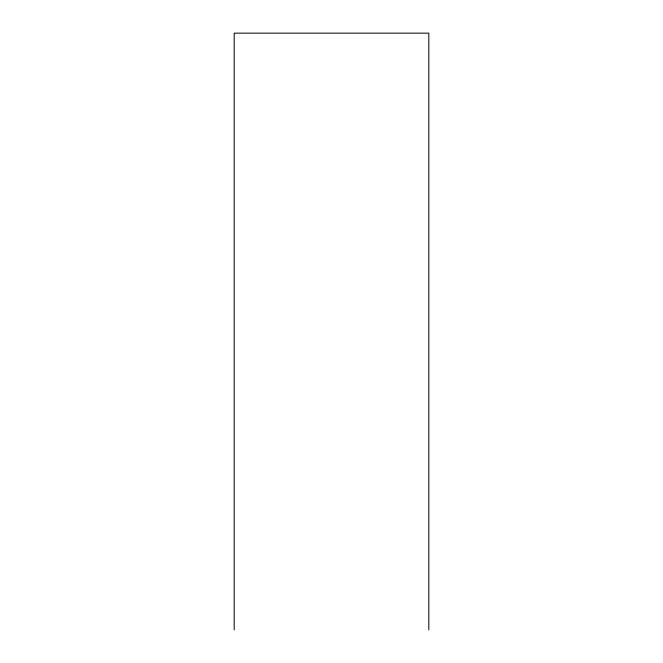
<?xml version="1.0" encoding="UTF-8"?>
<svg xmlns="http://www.w3.org/2000/svg" width="663" height="663" viewBox="0 0 663 663"><rect width="100%" height="100%" fill="white"/><g stroke="black" fill="none" stroke-linecap="round" stroke-linejoin="round"><path stroke-width="0.99" d="M428.82 629.85L428.82 33.15L234.18 33.15L234.18 629.85"/></g></svg>
